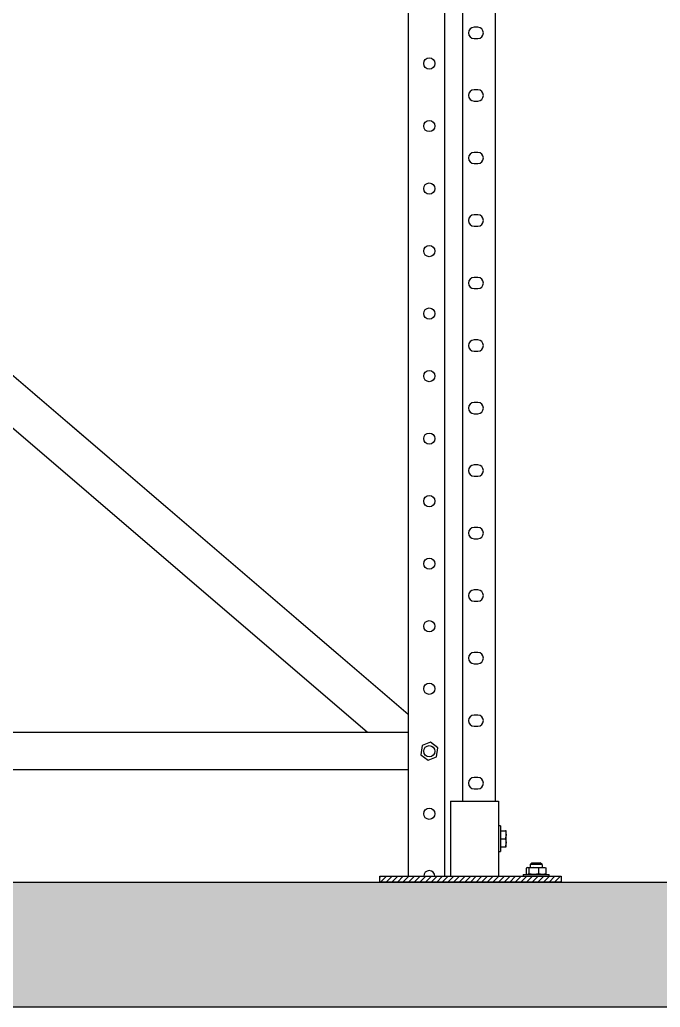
# Model space of a CAD drawing. Header units: millimetres. Extents: x 2596 to 53213, y 1175 to 12446.
# Drawn here: x 21204 to 21716, y 1652 to 2441 of the extents above; entities that cross this region are included whole.
import ezdxf

# ---------------------------------------------------------------- set-up
doc = ezdxf.new("R2010")
doc.units = ezdxf.units.MM
doc.linetypes.add('LIN0', pattern=[0])
doc.layers.add('MONTANTE', color=170, linetype='LIN0', lineweight=25)

# ---------------------------------------------------------------- blocks, each defined once
blk = doc.blocks.new('*U5')
at = {"layer": 'MONTANTE'}
h = blk.add_hatch(dxfattribs=at)
h.set_pattern_fill('ANSI31', color=256)
h.set_pattern_definition([(45, (-10915.7787, -3455.3437), (-2.245064, 2.245064), [])])
h.paths.add_polyline_path([(0, 0), (-145, 0), (-145, 4.75), (0, 4.75)])
for p, q in [((-122.4, 8804.75), (-122.4, 4.75)), ((-93.15, 8804.75), (-93.15, 4.75)), ((-78.84, 8804.75), (-78.84, 64.75)), ((-52.65, 8804.75), (-52.65, 64.75)), ((-122.4, 134.21), (-770.61, 689.75)), ((-154.69, 119.75), (-802.9, 675.29)), ((-122.4, 119.75), (-802.9, 119.75)), ((-122.4, 89.75), (-802.9, 89.75)), ((-88.35, 64.75), (-88.35, 4.75)), ((-88.35, 64.75), (-50, 64.75)), ((-50, 64.75), (-50, 4.75)), ((-48.41, 45), (-50, 45)), ((-48.41, 45), (-48.41, 24.5)), ((-48.41, 41.1), (-44.6, 41.1)), ((-44.6, 41.1), (-44.03, 37.92)), ((-44.03, 28.4), (-44.03, 41.1)), ((-48.41, 34.75), (-44.6, 34.75)), ((-50, 24.5), (-48.41, 24.5)), ((-48.41, 28.4), (-44.6, 28.4)), ((-44.6, 28.4), (-44.03, 28.4)), ((-26.88, 11.86), (-27.99, 11.35)), ((-27.99, 11.35), (-27.99, 6.79)), ((-25.76, 11.35), (-26.88, 11.86)), ((-26.88, 11.86), (-13.12, 11.86)), ((-21.76, 11.86), (-25.76, 11.35)), ((-25.76, 11.35), (-25.76, 6.79)), ((-23.35, 15.37), (-24.76, 14.26)), ((-15.24, 14.26), (-24.76, 14.26)), ((-24.76, 14.26), (-24.76, 11.86)), ((-23.35, 15.37), (-16.65, 15.37)), ((-17.77, 11.35), (-21.76, 11.86)), ((-14.89, 11.86), (-17.77, 11.35)), ((-17.77, 6.79), (-17.77, 11.35)), ((-15.24, 14.26), (-16.65, 15.37)), ((-15.24, 14.26), (-15.24, 11.86)), ((-12.01, 11.35), (-14.89, 11.86)), ((-13.12, 11.86), (-12.01, 11.35)), ((-12.01, 6.79), (-12.01, 11.35)), ((-145, 0), (-145, 4.75)), ((-145, 0), (-145, 4.75)), ((-145, 0), (-145, 4.75)), ((-145, 0), (-145, 4.75)), ((-145, 0), (-145, 4.75)), ((-145, 0), (-145, 4.75)), ((-145, 0), (-145, 4.75)), ((-145, 0), (-145, 4.75)), ((-145, 0), (-145, 4.75)), ((-145, 0), (-145, 4.75)), ((-145, 0), (-145, 4.75)), ((-145, 0), (-145, 4.75)), ((-145, 0), (-145, 4.75)), ((-145, 0), (-145, 4.75)), ((-145, 0), (-145, 4.75)), ((-145, 0), (-145, 4.75)), ((-145, 0), (-145, 4.75)), ((-145, 0), (-145, 4.75)), ((-145, 0), (-145, 4.75)), ((-145, 0), (-145, 4.75)), ((-145, 0), (-145, 4.75)), ((-145, 0), (-145, 4.75)), ((-145, 0), (-145, 4.75)), ((-145, 0), (-145, 4.75)), ((-145, 0), (-145, 4.75)), ((-145, 0), (-145, 4.75)), ((-145, 0), (-145, 4.75)), ((-145, 0), (-145, 4.75)), ((-145, 0), (-145, 4.75)), ((-145, 0), (-145, 4.75)), ((-145, 0), (-145, 4.75)), ((-145, 0), (-145, 4.75)), ((-145, 0), (-145, 4.75)), ((-145, 0), (-145, 4.75)), ((-145, 0), (-145, 4.75)), ((-145, 0), (-145, 4.75)), ((-145, 0), (-145, 4.75)), ((-145, 0), (-145, 4.75)), ((-145, 0), (-145, 4.75)), ((-145, 0), (-145, 4.75)), ((-145, 0), (-145, 4.75)), ((-145, 0), (-145, 4.75)), ((-145, 0), (-145, 4.75)), ((-145, 0), (-145, 4.75)), ((-145, 0), (-145, 4.75)), ((-145, 0), (-145, 4.75)), ((-145, 0), (-145, 4.75)), ((-145, 0), (-145, 4.75)), ((-145, 0), (-145, 4.75)), ((-145, 0), (-145, 4.75)), ((-145, 0), (-145, 4.75)), ((-145, 0), (-145, 4.75)), ((-145, 0), (-145, 4.75)), ((-145, 0), (-145, 4.75)), ((-145, 0), (-145, 4.75)), ((-145, 0), (-145, 4.75)), ((-145, 0), (-145, 4.75)), ((-145, 0), (-145, 4.75)), ((-145, 0), (-145, 4.75)), ((-145, 0), (-145, 4.75)), ((-145, 0), (-145, 4.75)), ((-145, 0), (-145, 4.75)), ((-145, 0), (-145, 4.75)), ((-145, 0), (-145, 4.75)), ((-145, 0), (-145, 4.75)), ((-145, 0), (-145, 4.75)), ((-145, 0), (-145, 4.75)), ((-145, 0), (-145, 4.75)), ((-145, 0), (-145, 4.75)), ((-145, 0), (-145, 4.75)), ((-145, 0), (-145, 4.75)), ((-145, 0), (-145, 4.75)), ((-145, 0), (-145, 4.75)), ((-145, 0), (-145, 4.75)), ((-145, 0), (-145, 4.75)), ((-145, 0), (-145, 4.75)), ((-145, 0), (-145, 4.75)), ((-145, 0), (-145, 4.75)), ((-145, 0), (-145, 4.75)), ((-145, 0), (-145, 4.75)), ((-145, 0), (-145, 4.75)), ((-145, 0), (-145, 4.75)), ((-145, 0), (-145, 4.75)), ((-145, 0), (-145, 4.75)), ((-145, 0), (-145, 4.75)), ((-145, 0), (-145, 4.75)), ((-145, 0), (-145, 4.75)), ((-145, 0), (-145, 4.75)), ((-145, 0), (-145, 4.75)), ((-145, 0), (-145, 4.75)), ((-145, 0), (-145, 4.75)), ((-145, 0), (-145, 4.75)), ((-145, 0), (-145, 4.75)), ((-145, 0), (-145, 4.75)), ((-145, 0), (-145, 4.75)), ((-145, 0), (-145, 4.75)), ((-145, 0), (-145, 4.75)), ((-145, 0), (-145, 4.75)), ((-145, 0), (-145, 4.75)), ((-145, 0), (-145, 4.75)), ((-145, 0), (-145, 4.75)), ((-145, 0), (-145, 4.75)), ((-145, 0), (-145, 4.75)), ((-145, 0), (-145, 4.75)), ((-145, 0), (-145, 4.75)), ((-145, 0), (-145, 4.75)), ((-145, 0), (-145, 4.75)), ((-145, 0), (-145, 4.75)), ((-145, 0), (-145, 4.75)), ((-145, 0), (-145, 4.75)), ((-145, 0), (-145, 4.75)), ((-145, 0), (-145, 4.75)), ((-145, 0), (-145, 4.75)), ((-145, 0), (-145, 4.75)), ((-145, 0), (-145, 4.75)), ((-145, 0), (-145, 4.75)), ((-145, 0), (-145, 4.75)), ((-145, 0), (-145, 4.75)), ((-145, 0), (-145, 4.75)), ((-145, 0), (-145, 4.75)), ((-145, 0), (-145, 4.75)), ((-145, 0), (-145, 4.75)), ((-145, 0), (-145, 4.75)), ((-145, 0), (-145, 4.75)), ((-145, 0), (-145, 4.75)), ((-145, 0), (-145, 4.75)), ((-145, 0), (-145, 4.75)), ((-145, 0), (-145, 4.75)), ((-145, 0), (-145, 4.75)), ((-145, 0), (-145, 4.75)), ((-145, 0), (-145, 4.75)), ((-145, 0), (-145, 4.75)), ((-145, 0), (-145, 4.75)), ((-145, 0), (-145, 4.75)), ((-145, 0), (-145, 4.75)), ((-145, 0), (-145, 4.75)), ((-145, 0), (-145, 4.75)), ((-145, 0), (-145, 4.75)), ((-145, 0), (-145, 4.75)), ((-145, 0), (-145, 4.75)), ((-145, 0), (-145, 4.75)), ((-145, 0), (-145, 4.75)), ((-145, 0), (-145, 4.75)), ((-145, 0), (-145, 4.75)), ((-145, 0), (-145, 4.75)), ((-145, 0), (-145, 4.75)), ((-145, 0), (-145, 4.75)), ((-145, 0), (-145, 4.75)), ((-145, 0), (-145, 4.75)), ((-145, 0), (-145, 4.75)), ((-145, 0), (-145, 4.75)), ((-145, 0), (-145, 4.75)), ((-145, 0), (-145, 4.75)), ((-145, 0), (-145, 4.75)), ((-145, 0), (-145, 4.75)), ((-145, 0), (-145, 4.75)), ((-145, 0), (-145, 4.75)), ((-145, 0), (-145, 4.75)), ((-145, 0), (-145, 4.75)), ((-145, 0), (-145, 4.75)), ((-145, 0), (-145, 4.75)), ((-145, 0), (-145, 4.75)), ((-145, 0), (-145, 4.75)), ((-145, 0), (-145, 4.75)), ((-145, 0), (-145, 4.75)), ((-145, 0), (-145, 4.75)), ((-145, 0), (-145, 4.75)), ((-145, 0), (-145, 4.75)), ((-145, 0), (-145, 4.75)), ((-145, 0), (-145, 4.75)), ((-145, 0), (-145, 4.75)), ((-145, 0), (-145, 4.75)), ((-145, 0), (-145, 4.75)), ((-145, 0), (-145, 4.75)), ((-145, 0), (-145, 4.75)), ((-145, 0), (-145, 4.75)), ((-145, 0), (-145, 4.75)), ((-145, 0), (-145, 4.75)), ((-145, 0), (-145, 4.75)), ((-145, 0), (-145, 4.75)), ((-145, 0), (-145, 4.75)), ((-145, 0), (-145, 4.75)), ((-145, 0), (-145, 4.75)), ((-145, 0), (-145, 4.75)), ((-145, 0), (-145, 4.75)), ((-145, 0), (-145, 4.75)), ((-145, 0), (-145, 4.75)), ((-145, 0), (-145, 4.75)), ((-145, 0), (-145, 4.75)), ((-145, 0), (-145, 4.75)), ((-145, 0), (-145, 4.75)), ((-145, 0), (-145, 4.75)), ((-145, 0), (-145, 4.75)), ((-145, 0), (-145, 4.75)), ((-145, 0), (-145, 4.75)), ((-145, 0), (-145, 4.75)), ((-145, 0), (-145, 4.75)), ((-145, 0), (-145, 4.75)), ((-145, 0), (-145, 4.75)), ((-145, 0), (-145, 4.75)), ((-145, 0), (-145, 4.75)), ((-145, 0), (-145, 4.75)), ((-145, 0), (-145, 4.75)), ((-145, 0), (-145, 4.75)), ((-145, 0), (-145, 4.75)), ((-145, 0), (-145, 4.75)), ((-145, 0), (-145, 4.75)), ((-145, 0), (-145, 4.75)), ((-145, 0), (-145, 4.75)), ((-145, 0), (-145, 4.75)), ((-145, 0), (-145, 4.75)), ((-145, 0), (-145, 4.75)), ((-145, 0), (-145, 4.75)), ((-145, 0), (-145, 4.75)), ((-145, 0), (-145, 4.75)), ((-145, 0), (-145, 4.75)), ((-145, 0), (-145, 4.75)), ((-145, 0), (-145, 4.75)), ((-145, 0), (-145, 4.75)), ((-145, 0), (-145, 4.75)), ((-145, 0), (-145, 4.75)), ((-145, 0), (-145, 4.75)), ((-145, 0), (-145, 4.75)), ((-145, 0), (-145, 4.75)), ((-145, 0), (-145, 4.75)), ((-145, 0), (-145, 4.75)), ((-145, 0), (-145, 4.75)), ((-145, 0), (-145, 4.75)), ((-145, 0), (-145, 4.75)), ((-145, 0), (-145, 4.75)), ((-145, 0), (-145, 4.75)), ((-145, 0), (-145, 4.75)), ((-145, 0), (-145, 4.75)), ((-145, 0), (-145, 4.75)), ((-145, 0), (-145, 4.75)), ((-145, 0), (-145, 4.75)), ((-145, 0), (-145, 4.75)), ((-145, 0), (-145, 4.75)), ((-145, 0), (-145, 4.75)), ((-145, 0), (-145, 4.75)), ((-145, 0), (-145, 4.75)), ((-145, 0), (-145, 4.75)), ((-145, 0), (-145, 4.75)), ((-145, 0), (-145, 4.75)), ((-145, 0), (-145, 4.75)), ((-145, 0), (-145, 4.75)), ((-145, 0), (-145, 4.75)), ((-145, 0), (-145, 4.75)), ((-145, 0), (-145, 4.75)), ((-145, 0), (-145, 4.75)), ((-145, 0), (-145, 4.75)), ((-145, 0), (-145, 4.75)), ((-145, 0), (-145, 4.75)), ((-145, 0), (-145, 4.75)), ((-145, 0), (-145, 4.75)), ((-145, 0), (-145, 4.75)), ((-145, 0), (-145, 4.75)), ((-145, 0), (-145, 4.75)), ((-145, 0), (-145, 4.75)), ((-145, 0), (-145, 4.75)), ((-145, 0), (-145, 4.75)), ((-145, 0), (-145, 4.75)), ((-145, 0), (-145, 4.75)), ((-145, 0), (-145, 4.75)), ((-145, 0), (-145, 4.75)), ((-145, 0), (-145, 4.75)), ((-145, 0), (-145, 4.75)), ((-145, 0), (-145, 4.75)), ((-145, 0), (-145, 4.75)), ((-145, 0), (-145, 4.75)), ((-145, 0), (-145, 4.75)), ((-145, 0), (-145, 4.75)), ((-145, 0), (-145, 4.75)), ((-145, 0), (-145, 4.75)), ((-145, 0), (-145, 4.75)), ((-145, 0), (-145, 4.75)), ((-145, 0), (-145, 4.75)), ((-145, 0), (-145, 4.75)), ((-145, 0), (-145, 4.75)), ((-145, 0), (-145, 4.75)), ((-145, 0), (-145, 4.75)), ((-145, 0), (-145, 4.75)), ((-145, 0), (-145, 4.75)), ((-145, 0), (-145, 4.75)), ((-145, 0), (-145, 4.75)), ((-145, 0), (-145, 4.75)), ((-145, 0), (-145, 4.75)), ((-145, 0), (-145, 4.75)), ((-145, 0), (-145, 4.75)), ((-145, 0), (-145, 4.75)), ((-145, 0), (-145, 4.75)), ((-145, 0), (-145, 4.75)), ((-145, 0), (-145, 4.75)), ((-145, 0), (-145, 4.75)), ((-145, 0), (-145, 4.75)), ((-145, 0), (-145, 4.75)), ((-145, 0), (-145, 4.75)), ((-145, 0), (-145, 4.75)), ((-145, 0), (-145, 4.75)), ((-145, 0), (-145, 4.75)), ((-145, 0), (-145, 4.75)), ((-145, 0), (-145, 4.75)), ((-145, 0), (-145, 4.75)), ((-145, 0), (-145, 4.75)), ((-145, 0), (-145, 4.75)), ((-145, 0), (-145, 4.75)), ((-145, 0), (-145, 4.75)), ((-145, 0), (-145, 4.75)), ((-145, 0), (-145, 4.75)), ((-145, 0), (-145, 4.75)), ((-145, 0), (-145, 4.75)), ((-145, 0), (-145, 4.75)), ((-145, 0), (-145, 4.75)), ((-145, 0), (-145, 4.75)), ((-145, 0), (-145, 4.75)), ((-145, 0), (-145, 4.75)), ((-145, 0), (-145, 4.75)), ((-145, 0), (-145, 4.75)), ((-145, 0), (-145, 4.75)), ((-145, 0), (-145, 4.75)), ((-145, 0), (-145, 4.75)), ((-145, 0), (-145, 4.75)), ((-145, 0), (-145, 4.75)), ((-145, 0), (-145, 4.75)), ((-145, 0), (-145, 4.75)), ((-145, 4.75), (0, 4.75)), ((0, 0), (-145, 0)), ((-30.35, 6.27), (-30.35, 4.75)), ((-30.35, 6.27), (-9.65, 6.27)), ((-27.99, 6.79), (-27.14, 6.27)), ((-25.76, 6.79), (-26.88, 6.27)), ((-21.76, 6.27), (-25.76, 6.79)), ((-17.77, 6.79), (-21.76, 6.27)), ((-14.89, 6.27), (-17.77, 6.79)), ((-12.01, 6.79), (-14.89, 6.27)), ((-12.86, 6.27), (-12.01, 6.79)), ((-9.65, 4.75), (-9.65, 6.27)), ((0, 4.75), (0, 0)), ((0, 4.75), (0, 0)), ((0, 4.75), (0, 0)), ((0, 4.75), (0, 0)), ((0, 4.75), (0, 0)), ((0, 4.75), (0, 0)), ((0, 4.75), (0, 0)), ((0, 4.75), (0, 0)), ((0, 4.75), (0, 0)), ((0, 4.75), (0, 0)), ((0, 4.75), (0, 0)), ((0, 4.75), (0, 0)), ((0, 4.75), (0, 0)), ((0, 4.75), (0, 0)), ((0, 4.75), (0, 0)), ((0, 4.75), (0, 0)), ((0, 4.75), (0, 0)), ((0, 4.75), (0, 0)), ((0, 4.75), (0, 0)), ((0, 4.75), (0, 0)), ((0, 4.75), (0, 0)), ((0, 4.75), (0, 0)), ((0, 4.75), (0, 0)), ((0, 4.75), (0, 0)), ((0, 4.75), (0, 0)), ((0, 4.75), (0, 0)), ((0, 4.75), (0, 0)), ((0, 4.75), (0, 0)), ((0, 4.75), (0, 0)), ((0, 4.75), (0, 0)), ((0, 4.75), (0, 0)), ((0, 4.75), (0, 0)), ((0, 4.75), (0, 0)), ((0, 4.75), (0, 0)), ((0, 4.75), (0, 0)), ((0, 4.75), (0, 0)), ((0, 4.75), (0, 0)), ((0, 4.75), (0, 0)), ((0, 4.75), (0, 0)), ((0, 4.75), (0, 0)), ((0, 4.75), (0, 0)), ((0, 4.75), (0, 0)), ((0, 4.75), (0, 0)), ((0, 4.75), (0, 0)), ((0, 4.75), (0, 0)), ((0, 4.75), (0, 0)), ((0, 4.75), (0, 0)), ((0, 4.75), (0, 0)), ((0, 4.75), (0, 0)), ((0, 4.75), (0, 0)), ((0, 4.75), (0, 0)), ((0, 4.75), (0, 0)), ((0, 4.75), (0, 0)), ((0, 4.75), (0, 0)), ((0, 4.75), (0, 0)), ((0, 4.75), (0, 0)), ((0, 4.75), (0, 0)), ((0, 4.75), (0, 0)), ((0, 4.75), (0, 0)), ((0, 4.75), (0, 0)), ((0, 4.75), (0, 0)), ((0, 4.75), (0, 0)), ((0, 4.75), (0, 0)), ((0, 4.75), (0, 0)), ((0, 4.75), (0, 0)), ((0, 4.75), (0, 0)), ((0, 4.75), (0, 0)), ((0, 4.75), (0, 0)), ((0, 4.75), (0, 0)), ((0, 4.75), (0, 0)), ((0, 4.75), (0, 0)), ((0, 4.75), (0, 0)), ((0, 4.75), (0, 0)), ((0, 4.75), (0, 0)), ((0, 4.75), (0, 0)), ((0, 4.75), (0, 0)), ((0, 4.75), (0, 0)), ((0, 4.75), (0, 0)), ((0, 4.75), (0, 0)), ((0, 4.75), (0, 0)), ((0, 4.75), (0, 0)), ((0, 4.75), (0, 0)), ((0, 4.75), (0, 0)), ((0, 4.75), (0, 0)), ((0, 4.75), (0, 0)), ((0, 4.75), (0, 0)), ((0, 4.75), (0, 0)), ((0, 4.75), (0, 0)), ((0, 4.75), (0, 0)), ((0, 4.75), (0, 0)), ((0, 4.75), (0, 0)), ((0, 4.75), (0, 0)), ((0, 4.75), (0, 0)), ((0, 4.75), (0, 0)), ((0, 4.75), (0, 0)), ((0, 4.75), (0, 0)), ((0, 4.75), (0, 0)), ((0, 4.75), (0, 0)), ((0, 4.75), (0, 0)), ((0, 4.75), (0, 0)), ((0, 4.75), (0, 0)), ((0, 4.75), (0, 0)), ((0, 4.75), (0, 0)), ((0, 4.75), (0, 0)), ((0, 4.75), (0, 0)), ((0, 4.75), (0, 0)), ((0, 4.75), (0, 0)), ((0, 4.75), (0, 0)), ((0, 4.75), (0, 0)), ((0, 4.75), (0, 0)), ((0, 4.75), (0, 0)), ((0, 4.75), (0, 0)), ((0, 4.75), (0, 0)), ((0, 4.75), (0, 0)), ((0, 4.75), (0, 0)), ((0, 4.75), (0, 0)), ((0, 4.75), (0, 0)), ((0, 4.75), (0, 0)), ((0, 4.75), (0, 0)), ((0, 4.75), (0, 0)), ((0, 4.75), (0, 0)), ((0, 4.75), (0, 0)), ((0, 4.75), (0, 0)), ((0, 4.75), (0, 0)), ((0, 4.75), (0, 0)), ((0, 4.75), (0, 0)), ((0, 4.75), (0, 0)), ((0, 4.75), (0, 0)), ((0, 4.75), (0, 0)), ((0, 4.75), (0, 0)), ((0, 4.75), (0, 0)), ((0, 4.75), (0, 0)), ((0, 4.75), (0, 0)), ((0, 4.75), (0, 0)), ((0, 4.75), (0, 0)), ((0, 4.75), (0, 0)), ((0, 4.75), (0, 0)), ((0, 4.75), (0, 0)), ((0, 4.75), (0, 0)), ((0, 4.75), (0, 0)), ((0, 4.75), (0, 0)), ((0, 4.75), (0, 0)), ((0, 4.75), (0, 0)), ((0, 4.75), (0, 0)), ((0, 4.75), (0, 0)), ((0, 4.75), (0, 0)), ((0, 4.75), (0, 0)), ((0, 4.75), (0, 0)), ((0, 4.75), (0, 0)), ((0, 4.75), (0, 0)), ((0, 4.75), (0, 0)), ((0, 4.75), (0, 0)), ((0, 4.75), (0, 0)), ((0, 4.75), (0, 0)), ((0, 4.75), (0, 0)), ((0, 4.75), (0, 0)), ((0, 4.75), (0, 0)), ((0, 4.75), (0, 0)), ((0, 4.75), (0, 0)), ((0, 4.75), (0, 0)), ((0, 4.75), (0, 0)), ((0, 4.75), (0, 0)), ((0, 4.75), (0, 0)), ((0, 4.75), (0, 0)), ((0, 4.75), (0, 0)), ((0, 4.75), (0, 0)), ((0, 4.75), (0, 0)), ((0, 4.75), (0, 0)), ((0, 4.75), (0, 0)), ((0, 4.75), (0, 0)), ((0, 4.75), (0, 0)), ((0, 4.75), (0, 0)), ((0, 4.75), (0, 0)), ((0, 4.75), (0, 0)), ((0, 4.75), (0, 0)), ((0, 4.75), (0, 0)), ((0, 4.75), (0, 0)), ((0, 4.75), (0, 0)), ((0, 4.75), (0, 0)), ((0, 4.75), (0, 0)), ((0, 4.75), (0, 0)), ((0, 4.75), (0, 0)), ((0, 4.75), (0, 0)), ((0, 4.75), (0, 0)), ((0, 4.75), (0, 0)), ((0, 4.75), (0, 0)), ((0, 4.75), (0, 0)), ((0, 4.75), (0, 0)), ((0, 4.75), (0, 0)), ((0, 4.75), (0, 0)), ((0, 4.75), (0, 0)), ((0, 4.75), (0, 0)), ((0, 4.75), (0, 0)), ((0, 4.75), (0, 0)), ((0, 4.75), (0, 0)), ((0, 4.75), (0, 0)), ((0, 4.75), (0, 0)), ((0, 4.75), (0, 0)), ((0, 4.75), (0, 0)), ((0, 4.75), (0, 0)), ((0, 4.75), (0, 0)), ((0, 4.75), (0, 0)), ((0, 4.75), (0, 0)), ((0, 4.75), (0, 0)), ((0, 4.75), (0, 0)), ((0, 4.75), (0, 0)), ((0, 4.75), (0, 0)), ((0, 4.75), (0, 0)), ((0, 4.75), (0, 0)), ((0, 4.75), (0, 0)), ((0, 4.75), (0, 0)), ((0, 4.75), (0, 0)), ((0, 4.75), (0, 0)), ((0, 4.75), (0, 0)), ((0, 4.75), (0, 0)), ((0, 4.75), (0, 0)), ((0, 4.75), (0, 0)), ((0, 4.75), (0, 0)), ((0, 4.75), (0, 0)), ((0, 4.75), (0, 0)), ((0, 4.75), (0, 0)), ((0, 4.75), (0, 0)), ((0, 4.75), (0, 0)), ((0, 4.75), (0, 0)), ((0, 4.75), (0, 0)), ((0, 4.75), (0, 0)), ((0, 4.75), (0, 0)), ((0, 4.75), (0, 0)), ((0, 4.75), (0, 0)), ((0, 4.75), (0, 0)), ((0, 4.75), (0, 0)), ((0, 4.75), (0, 0)), ((0, 4.75), (0, 0)), ((0, 4.75), (0, 0)), ((0, 4.75), (0, 0)), ((0, 4.75), (0, 0)), ((0, 4.75), (0, 0)), ((0, 4.75), (0, 0)), ((0, 4.75), (0, 0)), ((0, 4.75), (0, 0)), ((0, 4.75), (0, 0)), ((0, 4.75), (0, 0)), ((0, 4.75), (0, 0)), ((0, 4.75), (0, 0)), ((0, 4.75), (0, 0)), ((0, 4.75), (0, 0)), ((0, 4.75), (0, 0)), ((0, 4.75), (0, 0)), ((0, 4.75), (0, 0)), ((0, 4.75), (0, 0)), ((0, 4.75), (0, 0)), ((0, 4.75), (0, 0)), ((0, 4.75), (0, 0)), ((0, 4.75), (0, 0)), ((0, 4.75), (0, 0)), ((0, 4.75), (0, 0)), ((0, 4.75), (0, 0)), ((0, 4.75), (0, 0)), ((0, 4.75), (0, 0)), ((0, 4.75), (0, 0)), ((0, 4.75), (0, 0)), ((0, 4.75), (0, 0)), ((0, 4.75), (0, 0)), ((0, 4.75), (0, 0)), ((0, 4.75), (0, 0)), ((0, 4.75), (0, 0)), ((0, 4.75), (0, 0)), ((0, 4.75), (0, 0)), ((0, 4.75), (0, 0)), ((0, 4.75), (0, 0)), ((0, 4.75), (0, 0)), ((0, 4.75), (0, 0)), ((0, 4.75), (0, 0)), ((0, 4.75), (0, 0)), ((0, 4.75), (0, 0)), ((0, 4.75), (0, 0)), ((0, 4.75), (0, 0)), ((0, 4.75), (0, 0)), ((0, 4.75), (0, 0)), ((0, 4.75), (0, 0)), ((0, 4.75), (0, 0)), ((0, 4.75), (0, 0)), ((0, 4.75), (0, 0)), ((0, 4.75), (0, 0)), ((0, 4.75), (0, 0)), ((0, 4.75), (0, 0)), ((0, 4.75), (0, 0)), ((0, 4.75), (0, 0)), ((0, 4.75), (0, 0)), ((0, 4.75), (0, 0)), ((0, 4.75), (0, 0)), ((0, 4.75), (0, 0)), ((0, 4.75), (0, 0)), ((0, 4.75), (0, 0)), ((0, 4.75), (0, 0)), ((0, 4.75), (0, 0)), ((0, 4.75), (0, 0)), ((0, 4.75), (0, 0)), ((0, 4.75), (0, 0)), ((0, 4.75), (0, 0)), ((0, 4.75), (0, 0)), ((0, 4.75), (0, 0)), ((0, 4.75), (0, 0)), ((0, 4.75), (0, 0)), ((0, 4.75), (0, 0)), ((0, 4.75), (0, 0)), ((0, 4.75), (0, 0)), ((0, 4.75), (0, 0)), ((0, 4.75), (0, 0)), ((0, 4.75), (0, 0)), ((0, 4.75), (0, 0)), ((0, 4.75), (0, 0)), ((0, 4.75), (0, 0)), ((0, 4.75), (0, 0)), ((0, 4.75), (0, 0)), ((0, 4.75), (0, 0)), ((0, 4.75), (0, 0)), ((0, 4.75), (0, 0)), ((0, 4.75), (0, 0)), ((0, 4.75), (0, 0)), ((0, 4.75), (0, 0)), ((0, 4.75), (0, 0)), ((0, 4.75), (0, 0)), ((0, 4.75), (0, 0)), ((0, 4.75), (0, 0))]:
    blk.add_line(p, q, dxfattribs=at)
for points in [[(-69.62, 674.7), (-66.62, 674.7, 1), (-66.62, 683.7), (-69.62, 683.7, 1)], [(-69.62, 624.7), (-66.62, 624.7, 1), (-66.62, 633.7), (-69.62, 633.7, 1)], [(-69.62, 574.7), (-66.62, 574.7, 1), (-66.62, 583.7), (-69.62, 583.7, 1)], [(-69.62, 524.7), (-66.62, 524.7, 1), (-66.62, 533.7), (-69.62, 533.7, 1)], [(-69.62, 474.7), (-66.62, 474.7, 1), (-66.62, 483.7), (-69.62, 483.7, 1)], [(-69.62, 424.7), (-66.62, 424.7, 1), (-66.62, 433.7), (-69.62, 433.7, 1)], [(-69.62, 374.7), (-66.62, 374.7, 1), (-66.62, 383.7), (-69.62, 383.7, 1)], [(-69.62, 324.7), (-66.62, 324.7, 1), (-66.62, 333.7), (-69.62, 333.7, 1)], [(-69.62, 274.7), (-66.62, 274.7, 1), (-66.62, 283.7), (-69.62, 283.7, 1)], [(-69.62, 224.7), (-66.62, 224.7, 1), (-66.62, 233.7), (-69.62, 233.7, 1)], [(-69.62, 174.7), (-66.62, 174.7, 1), (-66.62, 183.7), (-69.62, 183.7, 1)], [(-69.62, 124.7), (-66.62, 124.7, 1), (-66.62, 133.7), (-69.62, 133.7, 1)], [(-69.62, 74.7), (-66.62, 74.7, 1), (-66.62, 83.7), (-69.62, 83.7, 1)]]:
    blk.add_lwpolyline(points, format="xyb", close=True, dxfattribs=at)
blk.add_lwpolyline([(-104.43, 112.02), (-111.21, 109.23), (-112.18, 101.96), (-106.38, 97.48), (-99.6, 100.27), (-98.62, 107.54), (-104.43, 112.02)], dxfattribs=at)
for centre in [(-105.4, 654.75), (-105.4, 604.75), (-105.4, 554.75), (-105.4, 504.75), (-105.4, 454.75), (-105.4, 404.75), (-105.4, 354.75), (-105.4, 304.75), (-105.4, 254.75), (-105.4, 204.75), (-105.4, 154.75), (-105.4, 104.75), (-105.4, 54.75)]:
    blk.add_circle(centre, 4.5, dxfattribs=at)
blk.add_arc((-105.4, 4.75), 4.5, 0, 180, dxfattribs=at)
for points, knots in [([(-44.03, 41.1), (-44.03, 41.1), (-44.04, 41.1), (-44.33, 41.1), (-44.6, 41.1)], [0, 0, 0, 0, 0.0702136, 1, 1, 1, 1]), ([(-44.03, 37.92), (-44.03, 37.85), (-44.04, 36.78), (-44.33, 35.73), (-44.6, 34.75)], [0, 0, 0, 0, 0.070214, 1, 1, 1, 1]), ([(-44.6, 34.75), (-44.37, 33.95), (-44.06, 32.9), (-44.04, 31.82), (-44.03, 31.57)], [0, 0, 0, 0, 0.7681507, 1, 1, 1, 1]), ([(-44.03, 31.57), (-44.1, 30.73), (-44.19, 29.65), (-44.53, 28.62), (-44.6, 28.4)], [0, 0, 0, 0, 0.788999, 1, 1, 1, 1])]:
    blk.add_open_spline(points, degree=3, knots=knots, dxfattribs=at)
blk = doc.blocks.new('*U36')
blk.add_blockref('*U5', (42.5, -4552.375))
blk = doc.blocks.new('*U34')
at = {"color": 0, "linetype": 'ByBlock', "lineweight": -2, "transparency": 16777216}
blk.add_blockref('*U36', (0, 0), dxfattribs=at)
blk = doc.blocks.new('*U10')
h = blk.add_hatch()
h.set_pattern_fill('AR-CONC', color=256, scale=0.5)
h.set_pattern_definition([(50, (12419.49, 0), (91.09233, -7.96954), [9.525, -104.775]), (355, (12419.49, 0), (-17.6217, 95.52842), [7.62, -83.8203]), (100.45144, (12427.08, -0.66), (73.47062, 87.55888), [8.095, -89.04512]), (46.1842, (12419.49, 25.4), (135.53952, -21.02116), [14.2875, -157.1625]), (96.63556, (12430.79, 23.65), (118.70207, 123.71306), [12.1425, -133.5678]), (351.18415, (12419.49, 25.4), (118.70207, 123.71306), [11.43, -125.72987]), (21, (12432.19, 19.05), (75.8072, -51.1326), [9.525, -104.775]), (326, (12432.19, 19.05), (30.90101, 92.09398), [7.62, -83.82]), (71.45144, (12438.51, 14.79), (106.7082, 40.96138), [8.095, -89.04497]), (37.5, (12419.49, 0), (1.544302, 42.27752), [0, -82.804, 0, -85.09, 0, -84.1375]), (7.5, (12419.49, 0), (33.40983, 50.09029), [0, -48.514, 0, -80.899, 0, -32.0675]), (327.5, (12391.17, 0), (67.795298, -2.864372), [0, -31.75, 0, -99.06, 0, -131.445]), (317.5, (12378.47, 0), (74.06459, 12.71325), [0, -41.275, 0, -65.786, 0, -93.345])])
h.paths.add_polyline_path([(0, 100), (0, 85.43), (50, 60.43), (-50, 39.57), (0, 14.57), (0, 0), (50516.88, 0), (50516.88, 14.57), (50466.88, 39.57), (50566.88, 60.43), (50516.88, 85.43), (50516.88, 100)])
blk.add_lwpolyline([(0, 14.57), (-50, 39.57), (50, 60.43), (0, 85.43), (0, 100), (50516.88, 100), (50516.88, 85.43), (50566.88, 60.43), (50466.88, 39.57), (50516.88, 14.57), (50516.88, 0), (0, 0)], close=True)

msp = doc.modelspace()

# ---------------------------------------------------------------- block references
for name, p in [('*U34', (21594.21, 6303.93)), ('*U10', (2646.41, 1651.56))]:
    msp.add_blockref(name, p)

doc.saveas('drawing.dxf')
